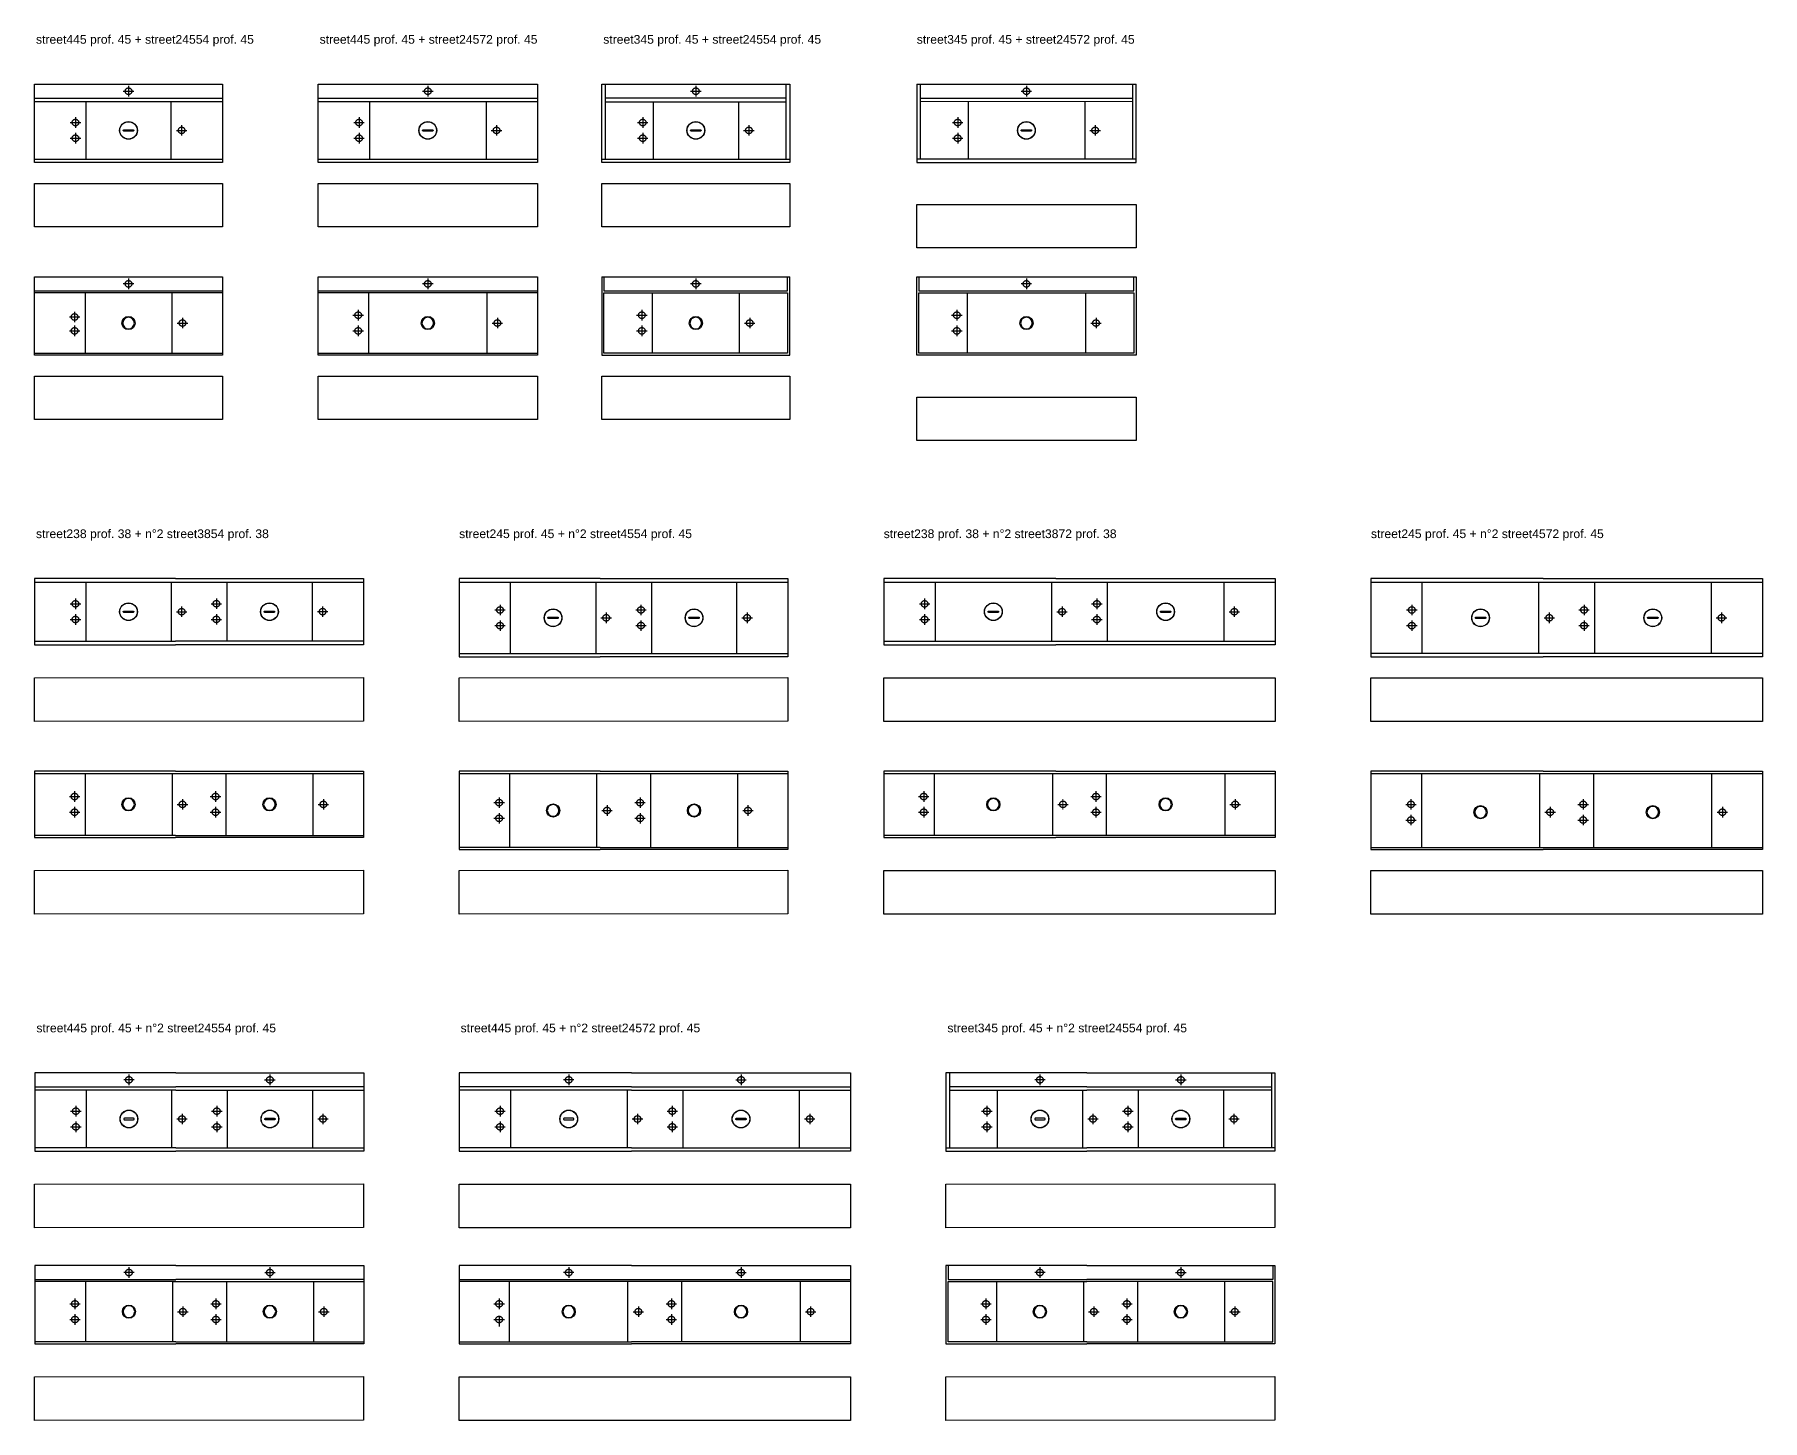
# Model space of a CAD drawing. Header units: millimetres. Extents: x 396 to 4372, y 216 to 1946.
# Drawn here: x 2331 to 3324, y 297 to 1093 of the extents above; entities that cross this region are included whole.
import ezdxf

# ---------------------------------------------------------------- set-up
doc = ezdxf.new("R2010")
doc.units = ezdxf.units.MM
doc.linetypes.add('ACAD_ISO02W100', pattern=[15, 12, -3])
doc.layers.add('8', color=8, linetype='Continuous', lineweight=18)
doc.styles.get("Standard").update_dxf_attribs({"font": 'arial.ttf'})

# ---------------------------------------------------------------- blocks, each defined once
blk = doc.blocks.new('*U121')
blk.add_lwpolyline([(0, 25), (108, 25), (108, 0), (0, 0)], close=True)
blk = doc.blocks.new('*U135')
for p, q in [((0, 37), (108, 37)), ((108, 35.8), (0, 35.8)), ((29, 35.8, 0), (29, 1.2, 0)), ((79, 1.2, 0), (79, 35.8)), ((0, 1.2), (108, 1.2))]:
    blk.add_line(p, q)
blk.add_lwpolyline([(0, 45), (108, 45), (108, 0), (0, 0)], close=True)
blk.add_circle((54, 18.5), 3.78)
at = {"extrusion": (0, 0, -1)}
blk.add_circle((-54, 18.5, 0), 3.35, dxfattribs=at)
at = {"layer": 'Defpoints', "linetype": 'ACAD_ISO02W100'}
for p, q in [((57.01, 41), (50.99, 41)), ((54, 44.01), (54, 37.99)), ((19.99, 22), (26.01, 22)), ((23, 25.01), (23, 18.99)), ((85, 21.5), (85, 15.49)), ((19.99, 14), (26.01, 14)), ((23, 17.01), (23, 10.99)), ((81.99, 18.5), (88.01, 18.5))]:
    blk.add_line(p, q, dxfattribs=at)
for centre in [(54, 41), (23, 22), (85, 18.5), (23, 14)]:
    blk.add_circle(centre, 1.9, dxfattribs=at)
blk = doc.blocks.new('*U134')
for p, q in [((0, 37), (108, 37)), ((108, 35), (0, 35)), ((29.5, 35), (29.5, 2)), ((78.5, 2), (78.5, 35)), ((0, 2), (108, 2))]:
    blk.add_line(p, q)
for points in [[(0, 45), (108, 45), (108, 0), (0, 0)], [(51.2, 18.84), (51.3, 18.88), (51.4, 18.9), (56.6, 18.9), (56.7, 18.88), (56.8, 18.84), (56.88, 18.78), (56.95, 18.7), (56.99, 18.6), (57, 18.5), (56.99, 18.39), (56.95, 18.3), (56.88, 18.21), (56.8, 18.15), (56.7, 18.11), (56.6, 18.1), (51.4, 18.1), (51.3, 18.11), (51.2, 18.15), (51.12, 18.21), (51.05, 18.3), (51.01, 18.39), (51, 18.5), (51.01, 18.6), (51.05, 18.7), (51.12, 18.78)]]:
    blk.add_lwpolyline(points, close=True)
for radius in [5.1, 5]:
    blk.add_circle((54, 18.5), radius)
at = {"layer": 'Defpoints', "linetype": 'ACAD_ISO02W100'}
for p, q in [((50.99, 41), (57.01, 41)), ((54, 44.01), (54, 37.99)), ((20.49, 23), (26.51, 23)), ((23.5, 26.01), (23.5, 19.99)), ((84.5, 21.5), (84.5, 15.49)), ((20.49, 14), (26.51, 14)), ((23.5, 17.01), (23.5, 10.99)), ((81.49, 18.5), (87.51, 18.5))]:
    blk.add_line(p, q, dxfattribs=at)
for centre in [(54, 41), (23.5, 23), (84.5, 18.5), (23.5, 14)]:
    blk.add_circle(centre, 1.9, dxfattribs=at)
blk = doc.blocks.new('*U136')
for p, q in [((0, 37), (126, 37)), ((126, 35), (0, 35)), ((29.5, 35), (29.5, 2)), ((96.5, 35), (96.5, 2)), ((0, 2), (126, 2))]:
    blk.add_line(p, q)
for points in [[(0, 45), (126, 45), (126, 0), (0, 0)], [(60.2, 18.85), (60.3, 18.89), (60.4, 18.9), (65.6, 18.9), (65.7, 18.89), (65.8, 18.85), (65.88, 18.78), (65.95, 18.7), (65.99, 18.6), (66, 18.5), (65.99, 18.4), (65.95, 18.3), (65.88, 18.22), (65.8, 18.15), (65.7, 18.11), (65.6, 18.1), (60.4, 18.1), (60.3, 18.11), (60.2, 18.15), (60.12, 18.22), (60.05, 18.3), (60.01, 18.4), (60, 18.5), (60.01, 18.6), (60.05, 18.7), (60.12, 18.78)]]:
    blk.add_lwpolyline(points, close=True)
for radius in [5.1, 5]:
    blk.add_circle((63, 18.5), radius)
at = {"layer": 'Defpoints', "linetype": 'ACAD_ISO02W100'}
for p, q in [((59.99, 41), (66.01, 41)), ((63, 44.01), (63, 37.99)), ((20.49, 23), (26.51, 23)), ((23.5, 26.01), (23.5, 19.99)), ((102.5, 21.5), (102.5, 15.49)), ((20.49, 14), (26.51, 14)), ((23.5, 17.01), (23.5, 10.99)), ((99.49, 18.5), (105.51, 18.5))]:
    blk.add_line(p, q, dxfattribs=at)
for centre in [(63, 41), (23.5, 23), (102.5, 18.5), (23.5, 14)]:
    blk.add_circle(centre, 1.9, dxfattribs=at)
blk = doc.blocks.new('*U137')
for p, q in [((0, 37), (126, 37)), ((126, 35.8), (0, 35.8)), ((29, 35.8), (29, 1.2)), ((97, 35.8), (97, 1.2)), ((0, 1.2), (126, 1.2))]:
    blk.add_line(p, q)
blk.add_lwpolyline([(0, 45), (126, 45), (126, 0), (0, 0)], close=True)
blk.add_circle((63, 18.5, 0), 3.78)
at = {"extrusion": (0, 0, -1)}
blk.add_circle((-63, 18.5, 0), 3.35, dxfattribs=at)
at = {"layer": 'Defpoints', "linetype": 'ACAD_ISO02W100'}
for p, q in [((66.01, 41), (59.99, 41)), ((63, 44.01), (63, 37.99)), ((19.99, 23, 0), (26.01, 23, 0)), ((23, 26.01, 0), (23, 19.99, 0)), ((103, 21.5), (103, 15.49)), ((19.99, 14, 0), (26.01, 14, 0)), ((23, 17.01, 0), (23, 10.99, 0)), ((99.99, 18.5), (106.01, 18.5))]:
    blk.add_line(p, q, dxfattribs=at)
for centre in [(63, 41), (23, 23, 0), (103, 18.5), (23, 14, 0)]:
    blk.add_circle(centre, 1.9, dxfattribs=at)
blk = doc.blocks.new('*U124')
blk.add_lwpolyline([(0, 25), (126, 25), (126, 0), (0, 0)], close=True)
blk = doc.blocks.new('*U138')
for p, q in [((1.98, 45), (1.98, 2)), ((106, 2), (106, 45)), ((106, 37), (1.98, 37)), ((1.98, 35), (106, 35)), ((29.5, 35), (29.5, 2)), ((78.5, 35), (78.5, 2)), ((0, 2), (108, 2))]:
    blk.add_line(p, q)
for points in [[(-0.02, 45), (108, 45), (108, 0), (-0.02, 0)], [(51.2, 18.85), (51.3, 18.89), (51.4, 18.9), (56.6, 18.9), (56.7, 18.89), (56.8, 18.85), (56.88, 18.78), (56.95, 18.7), (56.99, 18.6), (57, 18.5), (56.99, 18.4), (56.95, 18.3), (56.88, 18.22), (56.8, 18.15), (56.7, 18.11), (56.6, 18.1), (51.4, 18.1), (51.3, 18.11), (51.2, 18.15), (51.12, 18.22), (51.05, 18.3), (51.01, 18.4), (51, 18.5), (51.01, 18.6), (51.05, 18.7), (51.12, 18.78)]]:
    blk.add_lwpolyline(points, close=True)
for radius in [5.1, 5]:
    blk.add_circle((54, 18.5), radius)
at = {"layer": 'Defpoints', "linetype": 'ACAD_ISO02W100'}
for p, q in [((50.99, 41), (57.01, 41)), ((54, 44.01), (54, 37.99)), ((20.49, 23), (26.51, 23)), ((23.5, 26.01), (23.5, 19.99)), ((84.5, 21.51), (84.5, 15.49)), ((20.49, 14), (26.51, 14)), ((23.5, 17.01), (23.5, 10.99)), ((81.49, 18.5), (87.51, 18.5))]:
    blk.add_line(p, q, dxfattribs=at)
for centre in [(54, 41), (23.5, 23), (84.5, 18.5), (23.5, 14)]:
    blk.add_circle(centre, 1.9, dxfattribs=at)
blk = doc.blocks.new('*U139')
for p, q in [((0, 45), (108, 45)), ((29, 35.8, 0), (29, 1.2)), ((79, 35.8, 0), (79, 1.2, 0))]:
    blk.add_line(p, q)
for points in [[(0, 45), (0, 0), (108, 0.02), (108, 45)], [(1.2, 45), (1.2, 37), (106.8, 37), (106.8, 45)]]:
    blk.add_lwpolyline(points)
blk.add_lwpolyline([(1.2, 35.8), (106.8, 35.8), (106.8, 1.2), (1.2, 1.2)], close=True)
blk.add_circle((54, 18.5), 3.78)
at = {"extrusion": (0, 0, -1)}
blk.add_circle((-54, 18.5, 0), 3.35, dxfattribs=at)
at = {"layer": 'Defpoints', "linetype": 'ACAD_ISO02W100'}
for p, q in [((57.01, 41), (50.99, 41)), ((54, 44.01), (54, 37.99)), ((19.99, 23), (26.01, 23)), ((23, 26.01), (23, 19.99)), ((85, 21.5), (85, 15.49)), ((19.99, 14), (26.01, 14)), ((23, 17.01), (23, 10.99)), ((81.99, 18.5), (88.01, 18.5))]:
    blk.add_line(p, q, dxfattribs=at)
for centre in [(54, 41), (23, 23), (85, 18.5), (23, 14)]:
    blk.add_circle(centre, 1.9, dxfattribs=at)
blk = doc.blocks.new('*U141')
for p, q in [((0.02, 45), (126.03, 45)), ((2, 45), (2, 2)), ((124.02, 45), (124.04, 2.01)), ((2, 37), (124.03, 37.06)), ((124.03, 35), (2, 34.99)), ((29.52, 34.99), (29.52, 2)), ((96.52, 35), (96.52, 2.01)), ((126.02, 2), (0.02, 2))]:
    blk.add_line(p, q)
blk.add_lwpolyline([(0, 45), (0, 0), (126.02, 0), (126.02, 45)])
blk.add_lwpolyline([(60.22, 18.84), (60.32, 18.88), (60.42, 18.89), (65.62, 18.89), (65.73, 18.88), (65.82, 18.84), (65.91, 18.78), (65.97, 18.69), (66.01, 18.6), (66.02, 18.49), (66.01, 18.39), (65.97, 18.29), (65.91, 18.21), (65.82, 18.15), (65.73, 18.11), (65.62, 18.09), (60.42, 18.09), (60.32, 18.11), (60.22, 18.15), (60.14, 18.21), (60.08, 18.29), (60.04, 18.39), (60.02, 18.49), (60.04, 18.6), (60.08, 18.69), (60.14, 18.78)], close=True)
for radius in [5.1, 5]:
    blk.add_circle((63.02, 18.49), radius)
at = {"layer": 'Defpoints', "linetype": 'ACAD_ISO02W100'}
for p, q in [((60.02, 41), (66.03, 41)), ((63.02, 44), (63.02, 37.99)), ((20.52, 23), (26.53, 23)), ((23.52, 26), (23.52, 19.99)), ((102.52, 21.5), (102.52, 15.49)), ((20.52, 14), (26.53, 14)), ((23.52, 17), (23.52, 10.99)), ((99.52, 18.49), (105.53, 18.49))]:
    blk.add_line(p, q, dxfattribs=at)
for centre in [(63.02, 41), (23.52, 23), (102.52, 18.49), (23.52, 14)]:
    blk.add_circle(centre, 1.9, dxfattribs=at)
blk = doc.blocks.new('*U142')
for p, q in [((29, 35.8, 0), (29, 1.2)), ((97, 35.8, 0), (97, 1.2))]:
    blk.add_line(p, q)
for points in [[(0, 45), (126.02, 45), (126.02, 0), (0, 0)], [(1.2, 35.8), (124.82, 35.8), (124.82, 1.2), (1.2, 1.2)]]:
    blk.add_lwpolyline(points, close=True)
blk.add_lwpolyline([(1.2, 45), (1.2, 37), (124.82, 37), (124.82, 45)])
blk.add_circle((63, 18.5), 3.78)
at = {"extrusion": (0, 0, -1)}
blk.add_circle((-63, 18.5, 0), 3.35, dxfattribs=at)
at = {"layer": 'Defpoints', "linetype": 'ACAD_ISO02W100'}
for p, q in [((66.01, 41), (59.99, 41)), ((63, 44.01), (63, 37.99)), ((19.99, 23), (26.01, 23)), ((23, 26.01), (23, 19.99)), ((103, 21.5, 0), (103, 15.49, 0)), ((19.99, 14), (26.01, 14)), ((23, 17.01), (23, 10.99)), ((99.99, 18.5, 0), (106.01, 18.5, 0))]:
    blk.add_line(p, q, dxfattribs=at)
for centre in [(63, 41), (23, 23), (103, 18.5, 0), (23, 14)]:
    blk.add_circle(centre, 1.9, dxfattribs=at)
blk = doc.blocks.new('*U144')
for p, q in [((0, 36), (81, 36)), ((29.49, 36), (29.49, 2)), ((78.49, 36), (78.49, 2)), ((81, 36), (189, 36)), ((110.49, 36), (110.49, 2)), ((159.49, 36), (159.49, 2)), ((0, 2), (81, 2)), ((189, 2), (81, 2))]:
    blk.add_line(p, q)
for points in [[(81, 38), (0, 38), (0, 0), (81, 0)], [(81, 38), (189, 38), (189, 0), (81, 0)]]:
    blk.add_lwpolyline(points)
for points in [[(51.2, 19.35), (51.3, 19.39), (51.4, 19.4), (56.6, 19.4), (56.7, 19.39), (56.8, 19.35), (56.88, 19.28), (56.95, 19.2), (56.99, 19.1), (57, 19), (56.99, 18.9), (56.95, 18.8), (56.88, 18.72), (56.8, 18.65), (56.7, 18.61), (56.6, 18.6), (51.4, 18.6), (51.3, 18.61), (51.2, 18.65), (51.12, 18.72), (51.05, 18.8), (51.01, 18.9), (51, 19), (51.01, 19.1), (51.05, 19.2), (51.12, 19.28)], [(132.2, 19.35), (132.3, 19.39), (132.4, 19.4), (137.6, 19.4), (137.7, 19.39), (137.8, 19.35), (137.88, 19.28), (137.95, 19.2), (137.99, 19.1), (138, 19), (137.99, 18.9), (137.95, 18.8), (137.88, 18.72), (137.8, 18.65), (137.7, 18.61), (137.6, 18.6), (132.4, 18.6), (132.3, 18.61), (132.2, 18.65), (132.12, 18.72), (132.05, 18.8), (132.01, 18.9), (132, 19), (132.01, 19.1), (132.05, 19.2), (132.12, 19.28)]]:
    blk.add_lwpolyline(points, close=True)
for centre, radius in [((54, 19), 5.1), ((54, 19), 5), ((135, 19), 5.1), ((135, 19), 5)]:
    blk.add_circle(centre, radius)
at = {"layer": 'Defpoints', "linetype": 'ACAD_ISO02W100'}
for p, q in [((20.49, 23.53), (26.51, 23.53)), ((23.5, 26.54), (23.5, 20.52)), ((84.53, 22.01), (84.53, 15.99)), ((101.49, 23.59), (107.51, 23.59)), ((104.5, 26.59), (104.5, 20.58)), ((165.53, 22.06), (165.53, 16.05)), ((20.49, 14.53), (26.51, 14.53)), ((23.5, 17.54), (23.5, 11.52)), ((81.52, 19), (87.54, 19)), ((101.49, 14.59), (107.51, 14.59)), ((104.5, 17.59), (104.5, 11.58)), ((162.52, 19.05), (168.54, 19.05))]:
    blk.add_line(p, q, dxfattribs=at)
for centre in [(23.5, 23.53), (84.53, 19), (104.5, 23.59), (165.53, 19.05), (23.5, 14.53), (104.5, 14.59)]:
    blk.add_circle(centre, 1.9, dxfattribs=at)
blk = doc.blocks.new('*U145')
for p, q in [((0, 36.8), (81, 36.8)), ((29, 36.8), (29, 1.2, 0)), ((79, 36.8), (79, 1.2, 0)), ((81, 36.8), (189, 36.79)), ((110, 36.79, 0), (110, 1.19)), ((160, 36.79, 0), (160, 1.19)), ((81, 1.2), (0, 1.2)), ((81, 1.2), (189, 1.19))]:
    blk.add_line(p, q)
for points in [[(81, 38), (0, 38), (0, 0), (81, -0.01)], [(81, 38), (189, 37.99), (189, -0.01), (81, -0.01)]]:
    blk.add_lwpolyline(points)
for centre in [(54, 19.01, 0), (135, 19, 0)]:
    blk.add_circle(centre, 3.78)
at = {"extrusion": (0, 0, -1)}
for centre in [(-54, 19.01, 0), (-135, 19, 0)]:
    blk.add_circle(centre, 3.35, dxfattribs=at)
at = {"layer": 'Defpoints', "linetype": 'ACAD_ISO02W100'}
for p, q in [((19.99, 23.5, 0), (26.01, 23.5, 0)), ((23, 26.51, 0), (23, 20.5, 0)), ((85, 22.01, 0), (85, 15.99, 0)), ((100.99, 23.5, 0), (107.01, 23.5, 0)), ((104, 26.5, 0), (104, 20.49, 0)), ((166, 22), (166, 15.98)), ((19.99, 14.5, 0), (26.01, 14.5, 0)), ((23, 17.51, 0), (23, 11.5, 0)), ((81.99, 19, 0), (88.01, 19, 0)), ((100.99, 14.5, 0), (107.01, 14.5, 0)), ((104, 17.5, 0), (104, 11.49, 0)), ((163, 18.99), (169.01, 18.99))]:
    blk.add_line(p, q, dxfattribs=at)
for centre in [(23, 23.5, 0), (85, 19, 0), (104, 23.5, 0), (166, 18.99), (23, 14.5, 0), (104, 14.5, 0)]:
    blk.add_circle(centre, 1.9, dxfattribs=at)
blk = doc.blocks.new('*U146')
blk.add_lwpolyline([(0, 25), (189, 25.16), (189, 0.16), (0, 0)], close=True)
blk = doc.blocks.new('*U147')
for p, q in [((0, 43), (81, 43)), ((29.51, 2), (29.49, 43)), ((78.49, 43), (78.51, 2)), ((81, 43), (189, 43)), ((110.49, 43), (110.49, 2)), ((159.49, 43), (159.49, 2)), ((0, 2), (81, 2)), ((81, 2), (189, 2))]:
    blk.add_line(p, q)
for points in [[(81, 45), (0, 45), (0, 0), (81, 0)], [(81, 45), (189, 45), (189, 0.07), (81, 0)]]:
    blk.add_lwpolyline(points)
for points in [[(51.2, 22.85), (51.3, 22.89), (51.4, 22.9), (56.6, 22.9), (56.7, 22.89), (56.8, 22.85), (56.88, 22.78), (56.95, 22.7), (56.99, 22.6), (57, 22.5), (56.99, 22.4), (56.95, 22.3), (56.88, 22.22), (56.8, 22.15), (56.7, 22.11), (56.6, 22.1), (51.4, 22.1), (51.3, 22.11), (51.2, 22.15), (51.12, 22.22), (51.05, 22.3), (51.01, 22.4), (51, 22.5), (51.01, 22.6), (51.05, 22.7), (51.12, 22.78)], [(132.2, 22.85), (132.3, 22.89), (132.4, 22.9), (137.6, 22.9), (137.7, 22.89), (137.8, 22.85), (137.88, 22.78), (137.95, 22.7), (137.99, 22.6), (138, 22.5), (137.99, 22.4), (137.95, 22.3), (137.88, 22.22), (137.8, 22.15), (137.7, 22.11), (137.6, 22.1), (132.4, 22.1), (132.3, 22.11), (132.2, 22.15), (132.12, 22.22), (132.05, 22.3), (132.01, 22.4), (132, 22.5), (132.01, 22.6), (132.05, 22.7), (132.12, 22.78)]]:
    blk.add_lwpolyline(points, close=True)
for centre, radius in [((54, 22.5), 5.1), ((54, 22.5), 5), ((135, 22.5), 5.1), ((135, 22.5), 5)]:
    blk.add_circle(centre, radius)
at = {"layer": 'Defpoints', "linetype": 'ACAD_ISO02W100'}
for p, q in [((23.5, 30.01), (23.5, 23.99)), ((104.5, 30.05), (104.5, 24.03)), ((20.49, 27), (26.51, 27)), ((23.5, 21.01), (23.5, 14.99)), ((81.52, 22.5), (87.54, 22.5)), ((84.53, 25.51), (84.53, 19.49)), ((101.49, 27.04), (107.51, 27.04)), ((104.5, 21.05), (104.5, 15.03)), ((162.49, 22.5), (168.51, 22.5)), ((165.5, 25.51), (165.5, 19.49)), ((20.49, 18), (26.51, 18)), ((101.49, 18.04), (107.51, 18.04))]:
    blk.add_line(p, q, dxfattribs=at)
for centre in [(23.5, 27), (23.5, 18), (84.53, 22.5), (104.5, 27.04), (104.5, 18.04), (165.5, 22.5)]:
    blk.add_circle(centre, 1.9, dxfattribs=at)
blk = doc.blocks.new('*U148')
for p, q in [((0, 43.8), (81, 43.8)), ((29, 43.8), (29, 1.2)), ((79, 43.8), (79, 1.2)), ((81, 43.8), (189, 43.79)), ((110, 43.79), (110, 1.19)), ((160, 43.79), (160, 1.19)), ((81, 1.2), (0, 1.2)), ((81, 1.19), (189, 1.19))]:
    blk.add_line(p, q)
for points in [[(81, 45), (0, 45), (0, 0), (81, -0.01)], [(81, 45), (189, 44.99), (189, -0.01), (81, -0.01)]]:
    blk.add_lwpolyline(points)
for centre in [(54, 22.51, 0), (135, 22.5, 0)]:
    blk.add_circle(centre, 3.78)
at = {"extrusion": (0, 0, -1)}
for centre in [(-54, 22.51, 0), (-135, 22.5, 0)]:
    blk.add_circle(centre, 3.35, dxfattribs=at)
at = {"layer": 'Defpoints', "linetype": 'ACAD_ISO02W100'}
for p, q in [((23, 30.01, 0), (23, 24, 0)), ((104, 30, 0), (104, 23.99, 0)), ((19.99, 27, 0), (26.01, 27, 0)), ((23, 21.01, 0), (23, 15, 0)), ((81.99, 22.5, 0), (88.01, 22.5, 0)), ((85, 25.51, 0), (85, 19.49, 0)), ((100.99, 27, 0), (107.01, 27, 0)), ((104, 21, 0), (104, 14.99, 0)), ((163, 22.49), (169.01, 22.49)), ((166, 25.5), (166, 19.48)), ((19.99, 18, 0), (26.01, 18, 0)), ((100.99, 18, 0), (107.01, 18, 0))]:
    blk.add_line(p, q, dxfattribs=at)
for centre in [(23, 27, 0), (23, 18, 0), (85, 22.5, 0), (104, 27, 0), (104, 18, 0), (166, 22.49)]:
    blk.add_circle(centre, 1.9, dxfattribs=at)
blk = doc.blocks.new('*U150')
for p, q in [((0, 36), (99, 36)), ((29.49, 36), (29.51, 2)), ((96.49, 36), (96.49, 2)), ((99, 36), (225, 36)), ((128.49, 36), (128.51, 2)), ((195.49, 36), (195.49, 2)), ((0, 2), (99, 2)), ((99, 2), (225, 2))]:
    blk.add_line(p, q)
for points in [[(99, 38), (0, 38), (0, 0), (99, 0)], [(99, 38), (225, 38), (225, 0), (99, 0)]]:
    blk.add_lwpolyline(points)
for points in [[(60.2, 19.35), (60.3, 19.39), (60.4, 19.4), (65.6, 19.4), (65.7, 19.39), (65.8, 19.35), (65.88, 19.28), (65.95, 19.2), (65.99, 19.1), (66, 19), (65.99, 18.9), (65.95, 18.8), (65.88, 18.72), (65.8, 18.65), (65.7, 18.61), (65.6, 18.6), (60.4, 18.6), (60.3, 18.61), (60.2, 18.65), (60.12, 18.72), (60.05, 18.8), (60.01, 18.9), (60, 19), (60.01, 19.1), (60.05, 19.2), (60.12, 19.28)], [(159.2, 19.35), (159.3, 19.39), (159.4, 19.4), (164.6, 19.4), (164.7, 19.39), (164.8, 19.35), (164.88, 19.28), (164.95, 19.2), (164.99, 19.1), (165, 19), (164.99, 18.9), (164.95, 18.8), (164.88, 18.72), (164.8, 18.65), (164.7, 18.61), (164.6, 18.6), (159.4, 18.6), (159.3, 18.61), (159.2, 18.65), (159.12, 18.72), (159.05, 18.8), (159.01, 18.9), (159, 19), (159.01, 19.1), (159.05, 19.2), (159.12, 19.28)]]:
    blk.add_lwpolyline(points, close=True)
for centre, radius in [((63, 19), 5.1), ((63, 19), 5), ((162, 19), 5.1), ((162, 19), 5)]:
    blk.add_circle(centre, radius)
at = {"layer": 'Defpoints', "linetype": 'ACAD_ISO02W100'}
for p, q in [((20.49, 23.5), (26.51, 23.5)), ((23.5, 26.51), (23.5, 20.49)), ((102.5, 22.01), (102.5, 15.99)), ((119.49, 23.5), (125.51, 23.5)), ((122.5, 26.51), (122.5, 20.49)), ((201.5, 22.01), (201.5, 15.99)), ((20.49, 14.5), (26.51, 14.5)), ((23.5, 17.51), (23.5, 11.49)), ((99.49, 19), (105.51, 19)), ((119.49, 14.5), (125.51, 14.5)), ((122.5, 17.51), (122.5, 11.49)), ((198.49, 19), (204.51, 19))]:
    blk.add_line(p, q, dxfattribs=at)
for centre in [(23.5, 23.5), (102.5, 19), (122.5, 23.5), (201.5, 19), (23.5, 14.5), (122.5, 14.5)]:
    blk.add_circle(centre, 1.9, dxfattribs=at)
blk = doc.blocks.new('*U151')
for p, q in [((0, 36.79), (99, 36.8)), ((29, 36.79), (29, 1.2)), ((97, 36.79), (97, 1.2)), ((99, 36.8), (225, 36.79)), ((127.99, 1.2, 0), (127.99, 36.79)), ((195.99, 36.79), (195.99, 1.2)), ((99, 1.2), (0, 1.2)), ((225, 1.2), (99, 1.2))]:
    blk.add_line(p, q)
for points in [[(99, 38), (0, 38), (0, 0), (99, 0)], [(99, 38), (225, 38), (225, 0), (99, 0)]]:
    blk.add_lwpolyline(points)
for centre in [(63, 19), (162, 19)]:
    blk.add_circle(centre, 3.78)
at = {"extrusion": (0, 0, -1)}
for centre in [(-63, 19, 0), (-162, 19, 0)]:
    blk.add_circle(centre, 3.35, dxfattribs=at)
at = {"layer": '8', "linetype": 'ACAD_ISO02W100'}
blk.add_line((103, 22, 0), (103, 15.99, 0), dxfattribs=at)
at = {"layer": 'Defpoints', "linetype": 'ACAD_ISO02W100'}
for p, q in [((19.99, 23.5), (26.01, 23.5)), ((23, 26.51), (23, 20.49)), ((119, 23.5, 0), (125.01, 23.5, 0)), ((122, 26.51, 0), (122, 20.49, 0)), ((202, 22), (202, 15.99)), ((19.99, 14.5), (26.01, 14.5)), ((23, 17.51), (23, 11.49)), ((99.99, 19, 0), (106.01, 19, 0)), ((119, 14.5, 0), (125.01, 14.5, 0)), ((122, 17.51, 0), (122, 11.49, 0)), ((199, 19), (205.01, 19))]:
    blk.add_line(p, q, dxfattribs=at)
for centre in [(23, 23.5), (103, 19, 0), (122, 23.5, 0), (202, 19), (23, 14.5), (122, 14.5, 0)]:
    blk.add_circle(centre, 1.9, dxfattribs=at)
blk = doc.blocks.new('*U72')
blk.add_lwpolyline([(0, 25), (225, 25), (225, 0), (0, 0)], close=True)
blk = doc.blocks.new('*U152')
for p, q in [((0, 43), (99, 43)), ((29.51, 2), (29.49, 43)), ((96.51, 2), (96.49, 43)), ((99, 2), (0, 2))]:
    blk.add_line(p, q)
for points in [[(99, 45), (0, 45), (0, 0), (99, 0)], [(99, 45), (225, 45), (225, 0), (99, 0)], [(99, 43), (225, 43)], [(128.49, 43), (128.49, 2)], [(195.49, 43), (195.49, 2)], [(225, 2), (99, 2)]]:
    blk.add_lwpolyline(points)
for points in [[(60.2, 22.85), (60.3, 22.89), (60.4, 22.9), (65.6, 22.9), (65.7, 22.89), (65.8, 22.85), (65.88, 22.78), (65.95, 22.7), (65.99, 22.6), (66, 22.5), (65.99, 22.4), (65.95, 22.3), (65.88, 22.22), (65.8, 22.15), (65.7, 22.11), (65.6, 22.1), (60.4, 22.1), (60.3, 22.11), (60.2, 22.15), (60.12, 22.22), (60.05, 22.3), (60.01, 22.4), (60, 22.5), (60.01, 22.6), (60.05, 22.7), (60.12, 22.78)], [(159.2, 22.85), (159.3, 22.89), (159.4, 22.9), (164.6, 22.9), (164.7, 22.89), (164.8, 22.85), (164.88, 22.78), (164.95, 22.7), (164.99, 22.6), (165, 22.5), (164.99, 22.4), (164.95, 22.3), (164.88, 22.22), (164.8, 22.15), (164.7, 22.11), (164.6, 22.1), (159.4, 22.1), (159.3, 22.11), (159.2, 22.15), (159.12, 22.22), (159.05, 22.3), (159.01, 22.4), (159, 22.5), (159.01, 22.6), (159.05, 22.7), (159.12, 22.78)]]:
    blk.add_lwpolyline(points, close=True)
for centre, radius in [((63, 22.5), 5.1), ((63, 22.5), 5), ((162, 22.5), 5.1), ((162, 22.5), 5)]:
    blk.add_circle(centre, radius)
at = {"layer": 'Defpoints', "linetype": 'ACAD_ISO02W100'}
for p, q in [((23.5, 30.01), (23.5, 23.99)), ((122.49, 30.01), (122.49, 23.99)), ((20.49, 27), (26.51, 27)), ((23.5, 21.01), (23.5, 14.99)), ((99.49, 22.5), (105.51, 22.5)), ((102.5, 25.51), (102.5, 19.49)), ((119.48, 27), (125.5, 27)), ((122.49, 21.01), (122.49, 14.99)), ((198.49, 22.5), (204.51, 22.5)), ((201.5, 25.51), (201.5, 19.49)), ((20.49, 18), (26.51, 18)), ((119.48, 18), (125.5, 18))]:
    blk.add_line(p, q, dxfattribs=at)
for centre in [(23.5, 27), (23.5, 18), (102.5, 22.5), (122.49, 27), (122.49, 18), (201.5, 22.5)]:
    blk.add_circle(centre, 1.9, dxfattribs=at)
blk = doc.blocks.new('*U153')
for p, q in [((0, 43.79), (99, 43.79)), ((29, 43.79), (29, 1.2)), ((97, 1.2), (97, 43.79)), ((99, 43.79), (225, 43.79)), ((127.98, 43.79), (127.98, 1.2)), ((195.98, 1.2), (195.98, 43.79)), ((0, 1.2), (98.99, 1.2)), ((98.99, 1.2), (225, 1.2))]:
    blk.add_line(p, q)
for points in [[(99, 45), (0, 45), (0, 0), (99, -0.01)], [(99, 45), (225, 45), (225, 0), (99, -0.01)]]:
    blk.add_lwpolyline(points)
for centre in [(63, 21.5), (162, 21.5)]:
    blk.add_circle(centre, 3.78)
at = {"extrusion": (0, 0, -1)}
for centre in [(-63, 21.5, 0), (-162, 21.5, 0)]:
    blk.add_circle(centre, 3.35, dxfattribs=at)
at = {"layer": 'Defpoints', "linetype": 'ACAD_ISO02W100'}
for p, q in [((19.99, 26), (26.01, 26)), ((23, 29.01), (23, 22.99)), ((23, 20.01), (23, 13.99)), ((99.99, 21.5, 0), (106.01, 21.5, 0)), ((103, 24.5, 0), (103, 18.49, 0)), ((118.99, 26, 0), (125.01, 26, 0)), ((122, 29.01, 0), (122, 22.99, 0)), ((122, 20.01, 0), (122, 13.99, 0)), ((198.99, 21.5), (205.01, 21.5)), ((202, 24.5), (202, 18.49)), ((19.99, 17), (26.01, 17)), ((118.99, 17, 0), (125.01, 17, 0))]:
    blk.add_line(p, q, dxfattribs=at)
for centre in [(23, 26), (103, 21.5, 0), (122, 26, 0), (202, 21.5), (23, 17), (122, 17, 0)]:
    blk.add_circle(centre, 1.9, dxfattribs=at)
blk = doc.blocks.new('*U160')
for p, q in [((0, 37), (81, 37)), ((81, 35), (0, 35)), ((29.5, 35), (29.5, 2)), ((78.5, 35), (78.5, 2)), ((189, 37), (81, 37)), ((81, 35), (189, 35)), ((110.5, 35), (110.5, 2)), ((159.5, 35), (159.5, 2)), ((81, 2), (0, 2)), ((81, 2), (189, 2))]:
    blk.add_line(p, q)
for points in [[(81, 45), (0, 45), (0, 0), (81, 0)], [(81, 45), (189, 45), (189, 0), (81, 0)]]:
    blk.add_lwpolyline(points)
for points in [[(56.8, 18.84), (56.7, 18.88), (56.6, 18.9), (51.4, 18.9), (51.3, 18.88), (51.2, 18.84), (51.12, 18.78), (51.05, 18.7), (51.01, 18.6), (51, 18.5), (51.01, 18.39), (51.05, 18.3), (51.12, 18.21), (51.2, 18.15), (51.3, 18.11), (51.4, 18.1), (56.6, 18.1), (56.7, 18.11), (56.8, 18.15), (56.88, 18.21), (56.95, 18.3), (56.99, 18.39), (57, 18.5), (56.99, 18.6), (56.95, 18.7), (56.88, 18.78)], [(132.2, 18.84), (132.3, 18.88), (132.4, 18.9), (137.6, 18.9), (137.7, 18.88), (137.8, 18.84), (137.88, 18.78), (137.95, 18.7), (137.99, 18.6), (138, 18.5), (137.99, 18.39), (137.95, 18.3), (137.88, 18.21), (137.8, 18.15), (137.7, 18.11), (137.6, 18.1), (132.4, 18.1), (132.3, 18.11), (132.2, 18.15), (132.12, 18.21), (132.05, 18.3), (132.01, 18.39), (132, 18.5), (132.01, 18.6), (132.05, 18.7), (132.12, 18.78)]]:
    blk.add_lwpolyline(points, close=True)
for centre, radius in [((54, 18.5), 5.1), ((54, 18.5), 5), ((135, 18.5), 5.1), ((135, 18.5), 5)]:
    blk.add_circle(centre, radius)
at = {"layer": 'Defpoints', "linetype": 'ACAD_ISO02W100'}
for p, q in [((57.01, 41), (50.99, 41)), ((54, 44.01), (54, 37.99)), ((131.99, 41), (138.01, 41)), ((135, 44.01), (135, 37.99)), ((20.49, 23), (26.51, 23)), ((23.5, 26.01), (23.5, 19.99)), ((84.5, 21.5), (84.5, 15.49)), ((101.49, 23), (107.51, 23)), ((104.5, 26.01), (104.5, 19.99)), ((165.5, 21.5), (165.5, 15.49)), ((20.49, 14), (26.51, 14)), ((23.5, 17.01), (23.5, 10.99)), ((81.49, 18.5), (87.51, 18.5)), ((101.49, 14), (107.51, 14)), ((104.5, 17.01), (104.5, 10.99)), ((162.49, 18.5), (168.51, 18.5))]:
    blk.add_line(p, q, dxfattribs=at)
for centre in [(54, 41), (135, 41), (23.5, 23), (84.5, 18.5), (104.5, 23), (165.5, 18.5), (23.5, 14), (104.5, 14)]:
    blk.add_circle(centre, 1.9, dxfattribs=at)
blk = doc.blocks.new('*U161')
for p, q in [((0, 37), (81, 37)), ((81, 35.8), (0, 35.8)), ((29, 35.8), (29, 1.2)), ((79, 35.8), (79, 1.2, 0)), ((79, 35.8), (189, 35.8)), ((189, 37), (81, 37)), ((110, 35.8), (110, 1.2, 0)), ((160, 35.8), (160, 1.2)), ((81, 1.2), (0, 1.2)), ((81, 1.2), (189, 1.2))]:
    blk.add_line(p, q)
for points in [[(81, 45), (0, 45), (0, 0), (81, -0.01)], [(81, 45), (189, 45), (189, 0), (81, -0.01)]]:
    blk.add_lwpolyline(points)
for centre in [(54, 18.51, 0), (135, 18.51, 0)]:
    blk.add_circle(centre, 3.78)
at = {"extrusion": (0, 0, -1)}
for centre in [(-54, 18.51, 0), (-135, 18.51, 0)]:
    blk.add_circle(centre, 3.35, dxfattribs=at)
at = {"layer": 'Defpoints', "linetype": 'ACAD_ISO02W100'}
for p, q in [((57.01, 41), (50.99, 41)), ((54, 44.01), (54, 37.99)), ((132.01, 40.99), (138.02, 40.99)), ((135.01, 44), (135.01, 37.99)), ((19.99, 23, 0), (26.01, 23, 0)), ((23, 26.01, 0), (23, 20, 0)), ((85, 21.51, 0), (85, 15.49, 0)), ((100.99, 23, 0), (107.01, 23, 0)), ((104, 26.01, 0), (104, 20, 0)), ((166, 21.5), (166, 15.49)), ((19.99, 14, 0), (26.01, 14, 0)), ((23, 17.01, 0), (23, 11, 0)), ((81.99, 18.5, 0), (88.01, 18.5, 0)), ((100.99, 14, 0), (107.01, 14, 0)), ((104, 17.01, 0), (104, 11, 0)), ((163, 18.5), (169.01, 18.5))]:
    blk.add_line(p, q, dxfattribs=at)
for centre in [(54, 41), (135.01, 40.99), (23, 23, 0), (85, 18.5, 0), (104, 23, 0), (166, 18.5), (23, 14, 0), (104, 14, 0)]:
    blk.add_circle(centre, 1.9, dxfattribs=at)
blk = doc.blocks.new('*U162')
for p, q in [((99, 37), (0, 37)), ((99, 35), (0, 35)), ((29.5, 35), (29.5, 2)), ((96.5, 35), (96.5, 2)), ((99, 37), (225, 37)), ((99, 35), (225, 35)), ((128.5, 35), (128.5, 2)), ((195.5, 35), (195.5, 2)), ((99, 2), (0, 2)), ((99, 2), (225, 2))]:
    blk.add_line(p, q)
for points in [[(99, 45), (0, 45), (0, 0), (99, 0)], [(99, 45), (225, 45), (225, 0), (99, 0)]]:
    blk.add_lwpolyline(points)
for points in [[(65.8, 18.84), (65.7, 18.88), (65.6, 18.9), (60.4, 18.9), (60.3, 18.88), (60.2, 18.84), (60.12, 18.78), (60.05, 18.7), (60.01, 18.6), (60, 18.5), (60.01, 18.39), (60.05, 18.3), (60.12, 18.21), (60.2, 18.15), (60.3, 18.11), (60.4, 18.1), (65.6, 18.1), (65.7, 18.11), (65.8, 18.15), (65.88, 18.21), (65.95, 18.3), (65.99, 18.39), (66, 18.5), (65.99, 18.6), (65.95, 18.7), (65.88, 18.78)], [(159.2, 18.84), (159.3, 18.88), (159.4, 18.9), (164.6, 18.9), (164.7, 18.88), (164.8, 18.84), (164.88, 18.78), (164.95, 18.7), (164.99, 18.6), (165, 18.5), (164.99, 18.39), (164.95, 18.3), (164.88, 18.21), (164.8, 18.15), (164.7, 18.11), (164.6, 18.1), (159.4, 18.1), (159.3, 18.11), (159.2, 18.15), (159.12, 18.21), (159.05, 18.3), (159.01, 18.39), (159, 18.5), (159.01, 18.6), (159.05, 18.7), (159.12, 18.78)]]:
    blk.add_lwpolyline(points, close=True)
for centre, radius in [((63, 18.5), 5.1), ((63, 18.5), 5), ((162, 18.5), 5.1), ((162, 18.5), 5)]:
    blk.add_circle(centre, radius)
at = {"layer": 'Defpoints', "linetype": 'ACAD_ISO02W100'}
for p, q in [((66.01, 41), (59.99, 41)), ((63, 44.01), (63, 37.99)), ((158.99, 41), (165.01, 41)), ((162, 44.01), (162, 37.99)), ((20.49, 23), (26.51, 23)), ((23.5, 26.01), (23.5, 19.99)), ((102.5, 21.5), (102.5, 15.49)), ((119.49, 23), (125.51, 23)), ((122.5, 26.01), (122.5, 19.99)), ((201.5, 21.5), (201.5, 15.49)), ((20.49, 14), (26.51, 14)), ((23.5, 17.01), (23.5, 10.99)), ((99.49, 18.5), (105.51, 18.5)), ((119.49, 14), (125.51, 14)), ((122.5, 17.01), (122.5, 10.99)), ((198.49, 18.5), (204.51, 18.5))]:
    blk.add_line(p, q, dxfattribs=at)
for centre in [(63, 41), (162, 41), (23.5, 23), (102.5, 18.5), (122.5, 23), (201.5, 18.5), (23.5, 14), (122.5, 14)]:
    blk.add_circle(centre, 1.9, dxfattribs=at)
blk = doc.blocks.new('*U163')
for p, q in [((0, 37), (99, 37)), ((99, 35.8), (0, 35.8)), ((29, 1.2), (29, 35.8)), ((97, 1.2), (97, 35.8)), ((99, 37), (225, 37)), ((225, 35.8), (99, 35.8)), ((128, 1.2), (128, 35.8)), ((196, 35.8), (196, 1.2)), ((0, 1.2), (99, 1.2)), ((225, 1.2), (99, 1.2))]:
    blk.add_line(p, q)
for points in [[(99, 45), (0, 45), (0, 0), (99, -0.01)], [(99, 45), (225, 45), (225, 0), (99, 0)]]:
    blk.add_lwpolyline(points)
for centre in [(63, 18.5), (162, 18.5)]:
    blk.add_circle(centre, 3.78)
at = {"extrusion": (0, 0, -1)}
for centre in [(-63, 18.5, 0), (-162, 18.5, 0)]:
    blk.add_circle(centre, 3.35, dxfattribs=at)
at = {"layer": 'Defpoints', "linetype": 'ACAD_ISO02W100'}
for p, q in [((66.01, 41), (59.99, 41)), ((63, 44.01), (63, 37.99)), ((158.99, 41), (165.01, 41)), ((162, 44.01), (162, 37.99)), ((19.99, 23), (26.01, 23)), ((23, 26.01), (23, 19.99)), ((103, 21.5, 0), (103, 15.49, 0)), ((118.99, 23, 0), (125.01, 23, 0)), ((122, 26.01, 0), (122, 19.99, 0)), ((202, 21.5), (202, 15.49)), ((19.99, 14), (26.01, 14)), ((23, 16.01), (23, 9.99)), ((99.99, 18.5, 0), (106.01, 18.5, 0)), ((118.99, 14, 0), (125.01, 14, 0)), ((122, 17.01, 0), (122, 10.99, 0)), ((198.99, 18.5), (205.01, 18.5))]:
    blk.add_line(p, q, dxfattribs=at)
for centre in [(63, 41), (162, 41), (23, 23), (103, 18.5, 0), (122, 23, 0), (202, 18.5), (23, 14), (122, 14, 0)]:
    blk.add_circle(centre, 1.9, dxfattribs=at)
blk = doc.blocks.new('*U164')
for p, q in [((2, 45), (2, 2)), ((187, 45), (187, 2)), ((81, 37), (2, 37.04)), ((2, 35), (81, 34.99)), ((29.5, 35), (29.5, 2)), ((78.5, 35), (78.5, 2)), ((81, 37), (187, 37.04)), ((187, 35), (81, 34.99)), ((110.5, 35), (110.5, 2)), ((159.5, 35), (159.5, 2)), ((0, 2), (81, 1.99)), ((189, 2), (81, 1.99))]:
    blk.add_line(p, q)
for points in [[(81, 45), (0, 45), (0, 0), (81, 0)], [(81, 45), (189, 45), (189, 0), (81, 0)]]:
    blk.add_lwpolyline(points)
for points in [[(56.8, 18.85), (56.7, 18.89), (56.6, 18.9), (51.4, 18.9), (51.3, 18.89), (51.2, 18.85), (51.12, 18.78), (51.05, 18.7), (51.01, 18.6), (51, 18.5), (51.01, 18.4), (51.05, 18.3), (51.12, 18.22), (51.2, 18.15), (51.3, 18.11), (51.4, 18.1), (56.6, 18.1), (56.7, 18.11), (56.8, 18.15), (56.88, 18.22), (56.95, 18.3), (56.99, 18.4), (57, 18.5), (56.99, 18.6), (56.95, 18.7), (56.88, 18.78)], [(132.2, 18.85), (132.3, 18.89), (132.4, 18.9), (137.6, 18.9), (137.7, 18.89), (137.8, 18.85), (137.88, 18.78), (137.95, 18.7), (137.99, 18.6), (138, 18.5), (137.99, 18.4), (137.95, 18.3), (137.88, 18.22), (137.8, 18.15), (137.7, 18.11), (137.6, 18.1), (132.4, 18.1), (132.3, 18.11), (132.2, 18.15), (132.12, 18.22), (132.05, 18.3), (132.01, 18.4), (132, 18.5), (132.01, 18.6), (132.05, 18.7), (132.12, 18.78)]]:
    blk.add_lwpolyline(points, close=True)
for centre, radius in [((54, 18.5), 5.1), ((54, 18.5), 5), ((135, 18.5), 5.1), ((135, 18.5), 5)]:
    blk.add_circle(centre, radius)
at = {"layer": 'Defpoints', "linetype": 'ACAD_ISO02W100'}
for p, q in [((57.01, 41), (50.99, 41)), ((54, 44.01), (54, 37.99)), ((131.99, 41), (138.01, 41)), ((135, 44.01), (135, 37.99)), ((20.49, 23), (26.51, 23)), ((23.5, 26.01), (23.5, 19.99)), ((84.5, 21.5), (84.5, 15.49)), ((101.49, 23), (107.51, 23)), ((104.5, 26.01), (104.5, 19.99)), ((165.5, 21.5), (165.5, 15.49)), ((20.49, 14), (26.51, 14)), ((23.5, 17.01), (23.5, 10.99)), ((81.49, 18.5), (87.51, 18.5)), ((101.49, 14), (107.51, 14)), ((104.5, 17.01), (104.5, 10.99)), ((162.49, 18.5), (168.51, 18.5))]:
    blk.add_line(p, q, dxfattribs=at)
for centre in [(54, 41), (135, 41), (23.5, 23), (84.5, 18.5), (104.5, 23), (165.5, 18.5), (23.5, 14), (104.5, 14)]:
    blk.add_circle(centre, 1.9, dxfattribs=at)
blk = doc.blocks.new('*U165')
for p, q in [((29, 35.8), (29, 1.2)), ((79, 35.8), (79, 1.2, 0)), ((110, 35.8), (110, 1.2, 0)), ((160, 35.8), (160, 1.2))]:
    blk.add_line(p, q)
for points in [[(81, 45), (0, 45), (0, 0), (81, 0)], [(1.2, 45), (1.2, 37), (81, 37)], [(81, 45), (189, 45), (189, 0), (81, 0)], [(187.8, 45), (187.8, 37), (81, 37)], [(81, 1.2), (1.2, 1.2), (1.2, 35.8), (81, 35.8)], [(81, 1.2), (187.8, 1.2), (187.8, 35.8), (81, 35.8)]]:
    blk.add_lwpolyline(points)
for centre in [(54, 18.5), (135, 18.5)]:
    blk.add_circle(centre, 3.78)
at = {"extrusion": (0, 0, -1)}
for centre in [(-54, 18.5, 0), (-135, 18.5, 0)]:
    blk.add_circle(centre, 3.35, dxfattribs=at)
at = {"layer": 'Defpoints', "linetype": 'ACAD_ISO02W100'}
for p, q in [((57.01, 41), (50.99, 41)), ((54, 44.01), (54, 37.99)), ((132.01, 40.99), (138.02, 40.99)), ((135.01, 44), (135.01, 37.99)), ((19.99, 23), (26.01, 23)), ((23, 26.01), (23, 19.99)), ((85, 21.5), (85, 15.49)), ((100.99, 23), (107.01, 23)), ((104, 26.01), (104, 19.99)), ((166, 21.5, 0), (166, 15.48, 0)), ((19.99, 14), (26.01, 14)), ((23, 17.01), (23, 10.99)), ((81.99, 18.5), (88.01, 18.5)), ((100.99, 14), (107.01, 14)), ((104, 17.01), (104, 10.99)), ((163, 18.49, 0), (169.01, 18.49, 0))]:
    blk.add_line(p, q, dxfattribs=at)
for centre in [(54, 41), (135.01, 40.99), (23, 23), (85, 18.5), (104, 23), (166, 18.49, 0), (23, 14), (104, 14)]:
    blk.add_circle(centre, 1.9, dxfattribs=at)

msp = doc.modelspace()

# ---------------------------------------------------------------- block references
for name, p in [('*U134', (2331.45, 1019.88, 0)), ('*U136', (2494.45, 1019.88, 0)), ('*U138', (2657.48, 1019.88, 0)), ('*U141', (2838.45, 1019.89, 0)), ('*U121', (2331.45, 982.88, 0)), ('*U121', (2657.45, 982.88, 0)), ('*U135', (2331.45, 909.18, 0)), ('*U137', (2494.45, 909.18, 0)), ('*U139', (2657.45, 909.18, 0)), ('*U142', (2838.47, 909.18, 0)), ('*U121', (2331.45, 872.18, 0)), ('*U121', (2657.45, 872.18, 0)), ('*U144', (2331.45, 742.81, 0)), ('*U147', (2575.45, 735.81, 0)), ('*U150', (2819.45, 742.81, 0)), ('*U152', (3099.45, 735.81, 0)), ('*U145', (2331.45, 632.11, 0)), ('*U148', (2575.45, 625.11, 0)), ('*U151', (2819.45, 632.11, 0)), ('*U153', (3099.45, 625.11, 0)), ('*U160', (2331.69, 451.83, 0)), ('*U162', (2575.45, 451.83, 0)), ('*U164', (2855.22, 451.83, 0)), ('*U161', (2331.69, 341.12, 0)), ('*U163', (2575.45, 341.12, 0)), ('*U165', (2855.22, 341.12, 0))]:
    msp.add_blockref(name, p)
at = {"color": 3}
for name, p in [('*U124', (2494.45, 982.88, 0)), ('*U124', (2838.45, 970.88, 0)), ('*U124', (2494.45, 872.18, 0)), ('*U124', (2838.45, 860.18, 0)), ('*U146', (2331.45, 698.81, 0)), ('*U146', (2575.45, 698.81, 0)), ('*U72', (2819.45, 698.81, 0)), ('*U72', (3099.45, 698.81, 0)), ('*U146', (2331.45, 588.11, 0)), ('*U146', (2575.45, 588.11, 0)), ('*U72', (2819.45, 588.11, 0)), ('*U72', (3099.45, 588.11, 0)), ('*U146', (2331.45, 407.83, 0)), ('*U72', (2575.45, 407.83, 0)), ('*U146', (2855.22, 407.83, 0)), ('*U146', (2331.45, 297.12, 0)), ('*U72', (2575.45, 297.12, 0)), ('*U146', (2855.22, 297.12, 0))]:
    msp.add_blockref(name, p, dxfattribs=at)

# ---------------------------------------------------------------- texts
at = {"char_height": 5, "attachment_point": 1}
for s, width, heights, insert in [('street445 prof. 45 + street24554 prof. 45', 138.6651, [11.11], (2332.27, 1093.18, 0)), ('street445 prof. 45 + street24572 prof. 45', 138.6651, [11.11], (2495.27, 1093.18, 0)), ('street345 prof. 45 + street24554 prof. 45', 138.6651, [11.11], (2658.27, 1093.18, 0)), ('street345 prof. 45 + street24572 prof. 45', 138.6651, [11.11], (2838.45, 1093.18, 0)), ('street238 prof. 38 + n°2 street3854 prof. 38', 140.1131, [10.39], (2332.27, 809.11, 0)), ('street245 prof. 45 + n°2 street4554 prof. 45', 140.1131, [10.39], (2575.45, 809.11, 0)), ('street238 prof. 38 + n°2 street3872 prof. 38', 140.1131, [10.39], (2819.45, 809.11, 0)), ('street245 prof. 45 + n°2 street4572 prof. 45', 140.1131, [10.39], (3099.45, 809.11, 0)), ('street445 prof. 45 + n°2 street24554 prof. 45 ', 140.1131, [10.39], (2332.51, 525.13, 0)), ('street445 prof. 45 + n°2 street24572 prof. 45 ', 140.1131, [10.39], (2576.27, 525.13, 0)), ('street345 prof. 45 + n°2 street24554 prof. 45 ', 140.1131, [10.39], (2856.04, 525.13, 0))]:
    msp.add_mtext_dynamic_manual_height_columns(s, width=width, gutter_width=12.5, heights=heights, dxfattribs=dict(at, insert=insert))

doc.saveas('drawing.dxf')
